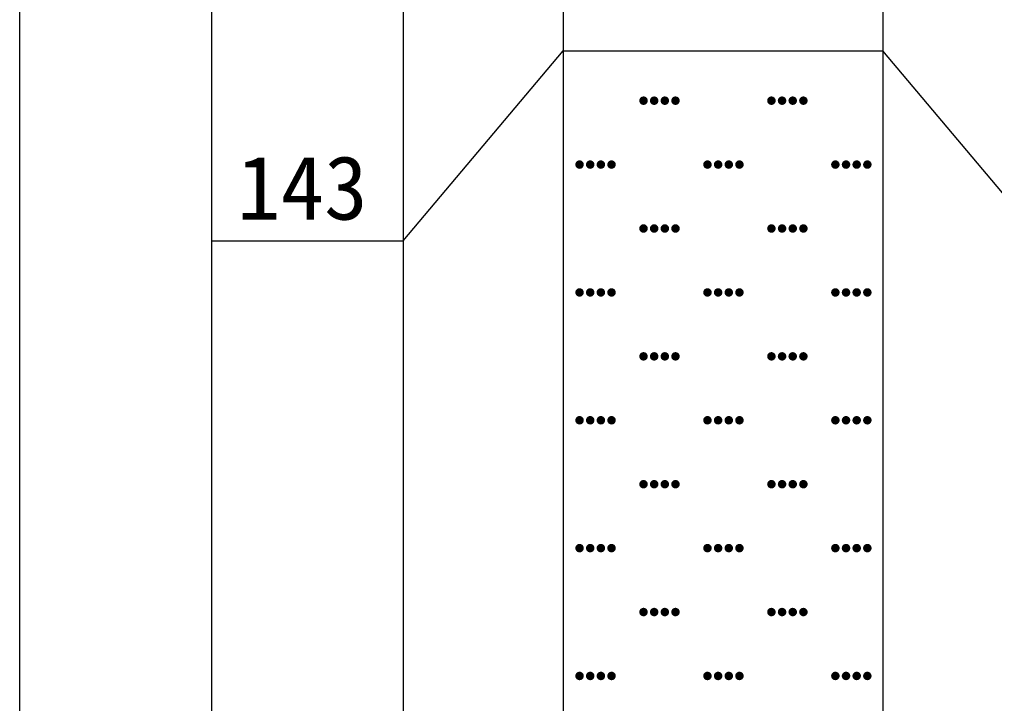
# Model space of a CAD drawing. Header units: inches. Extents: x -27 to 109, y -598 to 26.
# Drawn here: x 14.68 to 20.78, y -505.97 to -501.69 of the extents above; entities that cross this region are included whole.
import ezdxf

# ---------------------------------------------------------------- set-up
doc = ezdxf.new("R2010")
doc.units = ezdxf.units.IN
doc.header["$MEASUREMENT"] = 0
doc.layers.get('0').update_dxf_attribs({"lineweight": 0})
doc.styles.add('宋体', font='')
doc.styles.get('宋体').set_extended_font_data('宋体')

# ---------------------------------------------------------------- blocks, each defined once
blk = doc.blocks.new('lr_block_119')
at = {"true_color": 0x000000}
for points in [[(18.6105, -502.2026), (18.6114, -502.1957), (18.6105, -502.1888), (18.6078, -502.1823), (18.6035, -502.1769), (18.5981, -502.1726), (18.5917, -502.1699), (18.5847, -502.169), (18.5778, -502.1699), (18.5714, -502.1726), (18.5659, -502.1769), (18.5617, -502.1823), (18.559, -502.1888), (18.5581, -502.1957), (18.559, -502.2026), (18.5617, -502.209), (18.5659, -502.2145), (18.5714, -502.2187), (18.5778, -502.2214), (18.5847, -502.2223), (18.5917, -502.2214), (18.5981, -502.2187), (18.6035, -502.2145), (18.6078, -502.209)], [(18.6771, -502.2026), (18.6781, -502.1957), (18.6771, -502.1888), (18.6745, -502.1823), (18.6702, -502.1769), (18.6647, -502.1726), (18.6583, -502.1699), (18.6514, -502.169), (18.6445, -502.1699), (18.6381, -502.1726), (18.6326, -502.1769), (18.6283, -502.1823), (18.6257, -502.1888), (18.6247, -502.1957), (18.6257, -502.2026), (18.6283, -502.209), (18.6326, -502.2145), (18.6381, -502.2187), (18.6445, -502.2214), (18.6514, -502.2223), (18.6583, -502.2214), (18.6647, -502.2187), (18.6702, -502.2145), (18.6745, -502.209)], [(18.7438, -502.2026), (18.7447, -502.1957), (18.7438, -502.1888), (18.7411, -502.1823), (18.7369, -502.1769), (18.7314, -502.1726), (18.725, -502.1699), (18.7181, -502.169), (18.7111, -502.1699), (18.7047, -502.1726), (18.6993, -502.1769), (18.695, -502.1823), (18.6923, -502.1888), (18.6914, -502.1957), (18.6923, -502.2026), (18.695, -502.209), (18.6993, -502.2145), (18.7047, -502.2187), (18.7111, -502.2214), (18.7181, -502.2223), (18.725, -502.2214), (18.7314, -502.2187), (18.7369, -502.2145), (18.7411, -502.209)], [(18.8105, -502.2026), (18.8114, -502.1957), (18.8105, -502.1888), (18.8078, -502.1823), (18.8035, -502.1769), (18.7981, -502.1726), (18.7917, -502.1699), (18.7847, -502.169), (18.7778, -502.1699), (18.7714, -502.1726), (18.7659, -502.1769), (18.7617, -502.1823), (18.759, -502.1888), (18.7581, -502.1957), (18.759, -502.2026), (18.7617, -502.209), (18.7659, -502.2145), (18.7714, -502.2187), (18.7778, -502.2214), (18.7847, -502.2223), (18.7917, -502.2214), (18.7981, -502.2187), (18.8035, -502.2145), (18.8078, -502.209)], [(19.4105, -502.2026), (19.4114, -502.1957), (19.4105, -502.1888), (19.4078, -502.1823), (19.4035, -502.1769), (19.3981, -502.1726), (19.3917, -502.1699), (19.3847, -502.169), (19.3778, -502.1699), (19.3714, -502.1726), (19.3659, -502.1769), (19.3617, -502.1823), (19.359, -502.1888), (19.3581, -502.1957), (19.359, -502.2026), (19.3617, -502.209), (19.3659, -502.2145), (19.3714, -502.2187), (19.3778, -502.2214), (19.3847, -502.2223), (19.3917, -502.2214), (19.3981, -502.2187), (19.4035, -502.2145), (19.4078, -502.209)], [(19.4771, -502.2026), (19.4781, -502.1957), (19.4771, -502.1888), (19.4745, -502.1823), (19.4702, -502.1769), (19.4647, -502.1726), (19.4583, -502.1699), (19.4514, -502.169), (19.4445, -502.1699), (19.4381, -502.1726), (19.4326, -502.1769), (19.4283, -502.1823), (19.4257, -502.1888), (19.4247, -502.1957), (19.4257, -502.2026), (19.4283, -502.209), (19.4326, -502.2145), (19.4381, -502.2187), (19.4445, -502.2214), (19.4514, -502.2223), (19.4583, -502.2214), (19.4647, -502.2187), (19.4702, -502.2145), (19.4745, -502.209)], [(19.5438, -502.2026), (19.5447, -502.1957), (19.5438, -502.1888), (19.5411, -502.1823), (19.5369, -502.1769), (19.5314, -502.1726), (19.525, -502.1699), (19.5181, -502.169), (19.5111, -502.1699), (19.5047, -502.1726), (19.4993, -502.1769), (19.495, -502.1823), (19.4923, -502.1888), (19.4914, -502.1957), (19.4923, -502.2026), (19.495, -502.209), (19.4993, -502.2145), (19.5047, -502.2187), (19.5111, -502.2214), (19.5181, -502.2223), (19.525, -502.2214), (19.5314, -502.2187), (19.5369, -502.2145), (19.5411, -502.209)], [(19.6105, -502.2026), (19.6114, -502.1957), (19.6105, -502.1888), (19.6078, -502.1823), (19.6035, -502.1769), (19.5981, -502.1726), (19.5917, -502.1699), (19.5847, -502.169), (19.5778, -502.1699), (19.5714, -502.1726), (19.5659, -502.1769), (19.5617, -502.1823), (19.559, -502.1888), (19.5581, -502.1957), (19.559, -502.2026), (19.5617, -502.209), (19.5659, -502.2145), (19.5714, -502.2187), (19.5778, -502.2214), (19.5847, -502.2223), (19.5917, -502.2214), (19.5981, -502.2187), (19.6035, -502.2145), (19.6078, -502.209)], [(18.2105, -502.6026), (18.2114, -502.5957), (18.2105, -502.5887), (18.2078, -502.5824), (18.2035, -502.5769), (18.1981, -502.5726), (18.1917, -502.5699), (18.1847, -502.569), (18.1778, -502.5699), (18.1714, -502.5726), (18.1659, -502.5769), (18.1617, -502.5824), (18.159, -502.5887), (18.1581, -502.5957), (18.159, -502.6026), (18.1617, -502.609), (18.1659, -502.6145), (18.1714, -502.6187), (18.1778, -502.6214), (18.1847, -502.6223), (18.1917, -502.6214), (18.1981, -502.6187), (18.2035, -502.6145), (18.2078, -502.609)], [(18.2771, -502.6026), (18.2781, -502.5957), (18.2771, -502.5887), (18.2745, -502.5824), (18.2702, -502.5769), (18.2647, -502.5726), (18.2583, -502.5699), (18.2514, -502.569), (18.2445, -502.5699), (18.2381, -502.5726), (18.2326, -502.5769), (18.2283, -502.5824), (18.2257, -502.5887), (18.2247, -502.5957), (18.2257, -502.6026), (18.2283, -502.609), (18.2326, -502.6145), (18.2381, -502.6187), (18.2445, -502.6214), (18.2514, -502.6223), (18.2583, -502.6214), (18.2647, -502.6187), (18.2702, -502.6145), (18.2745, -502.609)], [(18.3438, -502.6026), (18.3447, -502.5957), (18.3438, -502.5887), (18.3411, -502.5824), (18.3369, -502.5769), (18.3314, -502.5726), (18.325, -502.5699), (18.3181, -502.569), (18.3111, -502.5699), (18.3047, -502.5726), (18.2993, -502.5769), (18.295, -502.5824), (18.2923, -502.5887), (18.2914, -502.5957), (18.2923, -502.6026), (18.295, -502.609), (18.2993, -502.6145), (18.3047, -502.6187), (18.3111, -502.6214), (18.3181, -502.6223), (18.325, -502.6214), (18.3314, -502.6187), (18.3369, -502.6145), (18.3411, -502.609)], [(18.4105, -502.6026), (18.4114, -502.5957), (18.4105, -502.5887), (18.4078, -502.5824), (18.4035, -502.5769), (18.3981, -502.5726), (18.3917, -502.5699), (18.3847, -502.569), (18.3778, -502.5699), (18.3714, -502.5726), (18.3659, -502.5769), (18.3617, -502.5824), (18.359, -502.5887), (18.3581, -502.5957), (18.359, -502.6026), (18.3617, -502.609), (18.3659, -502.6145), (18.3714, -502.6187), (18.3778, -502.6214), (18.3847, -502.6223), (18.3917, -502.6214), (18.3981, -502.6187), (18.4035, -502.6145), (18.4078, -502.609)], [(19.0105, -502.6026), (19.0114, -502.5957), (19.0105, -502.5887), (19.0078, -502.5824), (19.0035, -502.5769), (18.9981, -502.5726), (18.9917, -502.5699), (18.9847, -502.569), (18.9778, -502.5699), (18.9714, -502.5726), (18.9659, -502.5769), (18.9617, -502.5824), (18.959, -502.5887), (18.9581, -502.5957), (18.959, -502.6026), (18.9617, -502.609), (18.9659, -502.6145), (18.9714, -502.6187), (18.9778, -502.6214), (18.9847, -502.6223), (18.9917, -502.6214), (18.9981, -502.6187), (19.0035, -502.6145), (19.0078, -502.609)], [(19.0771, -502.6026), (19.0781, -502.5957), (19.0771, -502.5887), (19.0745, -502.5824), (19.0702, -502.5769), (19.0647, -502.5726), (19.0583, -502.5699), (19.0514, -502.569), (19.0445, -502.5699), (19.0381, -502.5726), (19.0326, -502.5769), (19.0283, -502.5824), (19.0257, -502.5887), (19.0247, -502.5957), (19.0257, -502.6026), (19.0283, -502.609), (19.0326, -502.6145), (19.0381, -502.6187), (19.0445, -502.6214), (19.0514, -502.6223), (19.0583, -502.6214), (19.0647, -502.6187), (19.0702, -502.6145), (19.0745, -502.609)], [(19.1438, -502.6026), (19.1447, -502.5957), (19.1438, -502.5887), (19.1411, -502.5824), (19.1369, -502.5769), (19.1314, -502.5726), (19.125, -502.5699), (19.1181, -502.569), (19.1111, -502.5699), (19.1047, -502.5726), (19.0993, -502.5769), (19.095, -502.5824), (19.0923, -502.5887), (19.0914, -502.5957), (19.0923, -502.6026), (19.095, -502.609), (19.0993, -502.6145), (19.1047, -502.6187), (19.1111, -502.6214), (19.1181, -502.6223), (19.125, -502.6214), (19.1314, -502.6187), (19.1369, -502.6145), (19.1411, -502.609)], [(19.2105, -502.6026), (19.2114, -502.5957), (19.2105, -502.5887), (19.2078, -502.5824), (19.2035, -502.5769), (19.1981, -502.5726), (19.1917, -502.5699), (19.1847, -502.569), (19.1778, -502.5699), (19.1714, -502.5726), (19.1659, -502.5769), (19.1617, -502.5824), (19.159, -502.5887), (19.1581, -502.5957), (19.159, -502.6026), (19.1617, -502.609), (19.1659, -502.6145), (19.1714, -502.6187), (19.1778, -502.6214), (19.1847, -502.6223), (19.1917, -502.6214), (19.1981, -502.6187), (19.2035, -502.6145), (19.2078, -502.609)], [(19.8105, -502.6026), (19.8114, -502.5957), (19.8105, -502.5887), (19.8078, -502.5824), (19.8035, -502.5769), (19.7981, -502.5726), (19.7917, -502.5699), (19.7847, -502.569), (19.7778, -502.5699), (19.7714, -502.5726), (19.7659, -502.5769), (19.7617, -502.5824), (19.759, -502.5887), (19.7581, -502.5957), (19.759, -502.6026), (19.7617, -502.609), (19.7659, -502.6145), (19.7714, -502.6187), (19.7778, -502.6214), (19.7847, -502.6223), (19.7917, -502.6214), (19.7981, -502.6187), (19.8035, -502.6145), (19.8078, -502.609)], [(19.8771, -502.6026), (19.8781, -502.5957), (19.8771, -502.5887), (19.8745, -502.5824), (19.8702, -502.5769), (19.8647, -502.5726), (19.8583, -502.5699), (19.8514, -502.569), (19.8445, -502.5699), (19.8381, -502.5726), (19.8326, -502.5769), (19.8283, -502.5824), (19.8257, -502.5887), (19.8247, -502.5957), (19.8257, -502.6026), (19.8283, -502.609), (19.8326, -502.6145), (19.8381, -502.6187), (19.8445, -502.6214), (19.8514, -502.6223), (19.8583, -502.6214), (19.8647, -502.6187), (19.8702, -502.6145), (19.8745, -502.609)], [(19.9438, -502.6026), (19.9447, -502.5957), (19.9438, -502.5887), (19.9411, -502.5824), (19.9369, -502.5769), (19.9314, -502.5726), (19.925, -502.5699), (19.9181, -502.569), (19.9111, -502.5699), (19.9047, -502.5726), (19.8993, -502.5769), (19.895, -502.5824), (19.8923, -502.5887), (19.8914, -502.5957), (19.8923, -502.6026), (19.895, -502.609), (19.8993, -502.6145), (19.9047, -502.6187), (19.9111, -502.6214), (19.9181, -502.6223), (19.925, -502.6214), (19.9314, -502.6187), (19.9369, -502.6145), (19.9411, -502.609)], [(20.0105, -502.6026), (20.0114, -502.5957), (20.0105, -502.5887), (20.0078, -502.5824), (20.0035, -502.5769), (19.9981, -502.5726), (19.9917, -502.5699), (19.9847, -502.569), (19.9778, -502.5699), (19.9714, -502.5726), (19.9659, -502.5769), (19.9617, -502.5824), (19.959, -502.5887), (19.9581, -502.5957), (19.959, -502.6026), (19.9617, -502.609), (19.9659, -502.6145), (19.9714, -502.6187), (19.9778, -502.6214), (19.9847, -502.6223), (19.9917, -502.6214), (19.9981, -502.6187), (20.0035, -502.6145), (20.0078, -502.609)], [(18.6105, -503.0026), (18.6114, -502.9957), (18.6105, -502.9887), (18.6078, -502.9823), (18.6035, -502.9769), (18.5981, -502.9726), (18.5917, -502.9699), (18.5847, -502.969), (18.5778, -502.9699), (18.5714, -502.9726), (18.5659, -502.9769), (18.5617, -502.9823), (18.559, -502.9887), (18.5581, -502.9957), (18.559, -503.0026), (18.5617, -503.009), (18.5659, -503.0145), (18.5714, -503.0188), (18.5778, -503.0214), (18.5847, -503.0224), (18.5917, -503.0214), (18.5981, -503.0188), (18.6035, -503.0145), (18.6078, -503.009)], [(18.6771, -503.0026), (18.6781, -502.9957), (18.6771, -502.9887), (18.6745, -502.9823), (18.6702, -502.9769), (18.6647, -502.9726), (18.6583, -502.9699), (18.6514, -502.969), (18.6445, -502.9699), (18.6381, -502.9726), (18.6326, -502.9769), (18.6283, -502.9823), (18.6257, -502.9887), (18.6247, -502.9957), (18.6257, -503.0026), (18.6283, -503.009), (18.6326, -503.0145), (18.6381, -503.0188), (18.6445, -503.0214), (18.6514, -503.0224), (18.6583, -503.0214), (18.6647, -503.0188), (18.6702, -503.0145), (18.6745, -503.009)], [(18.7438, -503.0026), (18.7447, -502.9957), (18.7438, -502.9887), (18.7411, -502.9823), (18.7369, -502.9769), (18.7314, -502.9726), (18.725, -502.9699), (18.7181, -502.969), (18.7111, -502.9699), (18.7047, -502.9726), (18.6993, -502.9769), (18.695, -502.9823), (18.6923, -502.9887), (18.6914, -502.9957), (18.6923, -503.0026), (18.695, -503.009), (18.6993, -503.0145), (18.7047, -503.0188), (18.7111, -503.0214), (18.7181, -503.0224), (18.725, -503.0214), (18.7314, -503.0188), (18.7369, -503.0145), (18.7411, -503.009)], [(18.8105, -503.0026), (18.8114, -502.9957), (18.8105, -502.9887), (18.8078, -502.9823), (18.8035, -502.9769), (18.7981, -502.9726), (18.7917, -502.9699), (18.7847, -502.969), (18.7778, -502.9699), (18.7714, -502.9726), (18.7659, -502.9769), (18.7617, -502.9823), (18.759, -502.9887), (18.7581, -502.9957), (18.759, -503.0026), (18.7617, -503.009), (18.7659, -503.0145), (18.7714, -503.0188), (18.7778, -503.0214), (18.7847, -503.0224), (18.7917, -503.0214), (18.7981, -503.0188), (18.8035, -503.0145), (18.8078, -503.009)], [(19.4105, -503.0026), (19.4114, -502.9957), (19.4105, -502.9887), (19.4078, -502.9823), (19.4035, -502.9769), (19.3981, -502.9726), (19.3917, -502.9699), (19.3847, -502.969), (19.3778, -502.9699), (19.3714, -502.9726), (19.3659, -502.9769), (19.3617, -502.9823), (19.359, -502.9887), (19.3581, -502.9957), (19.359, -503.0026), (19.3617, -503.009), (19.3659, -503.0145), (19.3714, -503.0188), (19.3778, -503.0214), (19.3847, -503.0224), (19.3917, -503.0214), (19.3981, -503.0188), (19.4035, -503.0145), (19.4078, -503.009)], [(19.4771, -503.0026), (19.4781, -502.9957), (19.4771, -502.9887), (19.4745, -502.9823), (19.4702, -502.9769), (19.4647, -502.9726), (19.4583, -502.9699), (19.4514, -502.969), (19.4445, -502.9699), (19.4381, -502.9726), (19.4326, -502.9769), (19.4283, -502.9823), (19.4257, -502.9887), (19.4247, -502.9957), (19.4257, -503.0026), (19.4283, -503.009), (19.4326, -503.0145), (19.4381, -503.0188), (19.4445, -503.0214), (19.4514, -503.0224), (19.4583, -503.0214), (19.4647, -503.0188), (19.4702, -503.0145), (19.4745, -503.009)], [(19.5438, -503.0026), (19.5447, -502.9957), (19.5438, -502.9887), (19.5411, -502.9823), (19.5369, -502.9769), (19.5314, -502.9726), (19.525, -502.9699), (19.5181, -502.969), (19.5111, -502.9699), (19.5047, -502.9726), (19.4993, -502.9769), (19.495, -502.9823), (19.4923, -502.9887), (19.4914, -502.9957), (19.4923, -503.0026), (19.495, -503.009), (19.4993, -503.0145), (19.5047, -503.0188), (19.5111, -503.0214), (19.5181, -503.0224), (19.525, -503.0214), (19.5314, -503.0188), (19.5369, -503.0145), (19.5411, -503.009)], [(19.6105, -503.0026), (19.6114, -502.9957), (19.6105, -502.9887), (19.6078, -502.9823), (19.6035, -502.9769), (19.5981, -502.9726), (19.5917, -502.9699), (19.5847, -502.969), (19.5778, -502.9699), (19.5714, -502.9726), (19.5659, -502.9769), (19.5617, -502.9823), (19.559, -502.9887), (19.5581, -502.9957), (19.559, -503.0026), (19.5617, -503.009), (19.5659, -503.0145), (19.5714, -503.0188), (19.5778, -503.0214), (19.5847, -503.0224), (19.5917, -503.0214), (19.5981, -503.0188), (19.6035, -503.0145), (19.6078, -503.009)], [(18.2105, -503.4026), (18.2114, -503.3957), (18.2105, -503.3888), (18.2078, -503.3823), (18.2035, -503.3769), (18.1981, -503.3726), (18.1917, -503.37), (18.1847, -503.369), (18.1778, -503.37), (18.1714, -503.3726), (18.1659, -503.3769), (18.1617, -503.3823), (18.159, -503.3888), (18.1581, -503.3957), (18.159, -503.4026), (18.1617, -503.409), (18.1659, -503.4145), (18.1714, -503.4187), (18.1778, -503.4214), (18.1847, -503.4223), (18.1917, -503.4214), (18.1981, -503.4187), (18.2035, -503.4145), (18.2078, -503.409)], [(18.2771, -503.4026), (18.2781, -503.3957), (18.2771, -503.3888), (18.2745, -503.3823), (18.2702, -503.3769), (18.2647, -503.3726), (18.2583, -503.37), (18.2514, -503.369), (18.2445, -503.37), (18.2381, -503.3726), (18.2326, -503.3769), (18.2283, -503.3823), (18.2257, -503.3888), (18.2247, -503.3957), (18.2257, -503.4026), (18.2283, -503.409), (18.2326, -503.4145), (18.2381, -503.4187), (18.2445, -503.4214), (18.2514, -503.4223), (18.2583, -503.4214), (18.2647, -503.4187), (18.2702, -503.4145), (18.2745, -503.409)], [(18.3438, -503.4026), (18.3447, -503.3957), (18.3438, -503.3888), (18.3411, -503.3823), (18.3369, -503.3769), (18.3314, -503.3726), (18.325, -503.37), (18.3181, -503.369), (18.3111, -503.37), (18.3047, -503.3726), (18.2993, -503.3769), (18.295, -503.3823), (18.2923, -503.3888), (18.2914, -503.3957), (18.2923, -503.4026), (18.295, -503.409), (18.2993, -503.4145), (18.3047, -503.4187), (18.3111, -503.4214), (18.3181, -503.4223), (18.325, -503.4214), (18.3314, -503.4187), (18.3369, -503.4145), (18.3411, -503.409)], [(18.4105, -503.4026), (18.4114, -503.3957), (18.4105, -503.3888), (18.4078, -503.3823), (18.4035, -503.3769), (18.3981, -503.3726), (18.3917, -503.37), (18.3847, -503.369), (18.3778, -503.37), (18.3714, -503.3726), (18.3659, -503.3769), (18.3617, -503.3823), (18.359, -503.3888), (18.3581, -503.3957), (18.359, -503.4026), (18.3617, -503.409), (18.3659, -503.4145), (18.3714, -503.4187), (18.3778, -503.4214), (18.3847, -503.4223), (18.3917, -503.4214), (18.3981, -503.4187), (18.4035, -503.4145), (18.4078, -503.409)], [(19.0105, -503.4026), (19.0114, -503.3957), (19.0105, -503.3888), (19.0078, -503.3823), (19.0035, -503.3769), (18.9981, -503.3726), (18.9917, -503.37), (18.9847, -503.369), (18.9778, -503.37), (18.9714, -503.3726), (18.9659, -503.3769), (18.9617, -503.3823), (18.959, -503.3888), (18.9581, -503.3957), (18.959, -503.4026), (18.9617, -503.409), (18.9659, -503.4145), (18.9714, -503.4187), (18.9778, -503.4214), (18.9847, -503.4223), (18.9917, -503.4214), (18.9981, -503.4187), (19.0035, -503.4145), (19.0078, -503.409)], [(19.0771, -503.4026), (19.0781, -503.3957), (19.0771, -503.3888), (19.0745, -503.3823), (19.0702, -503.3769), (19.0647, -503.3726), (19.0583, -503.37), (19.0514, -503.369), (19.0445, -503.37), (19.0381, -503.3726), (19.0326, -503.3769), (19.0283, -503.3823), (19.0257, -503.3888), (19.0247, -503.3957), (19.0257, -503.4026), (19.0283, -503.409), (19.0326, -503.4145), (19.0381, -503.4187), (19.0445, -503.4214), (19.0514, -503.4223), (19.0583, -503.4214), (19.0647, -503.4187), (19.0702, -503.4145), (19.0745, -503.409)], [(19.1438, -503.4026), (19.1447, -503.3957), (19.1438, -503.3888), (19.1411, -503.3823), (19.1369, -503.3769), (19.1314, -503.3726), (19.125, -503.37), (19.1181, -503.369), (19.1111, -503.37), (19.1047, -503.3726), (19.0993, -503.3769), (19.095, -503.3823), (19.0923, -503.3888), (19.0914, -503.3957), (19.0923, -503.4026), (19.095, -503.409), (19.0993, -503.4145), (19.1047, -503.4187), (19.1111, -503.4214), (19.1181, -503.4223), (19.125, -503.4214), (19.1314, -503.4187), (19.1369, -503.4145), (19.1411, -503.409)], [(19.2105, -503.4026), (19.2114, -503.3957), (19.2105, -503.3888), (19.2078, -503.3823), (19.2035, -503.3769), (19.1981, -503.3726), (19.1917, -503.37), (19.1847, -503.369), (19.1778, -503.37), (19.1714, -503.3726), (19.1659, -503.3769), (19.1617, -503.3823), (19.159, -503.3888), (19.1581, -503.3957), (19.159, -503.4026), (19.1617, -503.409), (19.1659, -503.4145), (19.1714, -503.4187), (19.1778, -503.4214), (19.1847, -503.4223), (19.1917, -503.4214), (19.1981, -503.4187), (19.2035, -503.4145), (19.2078, -503.409)], [(19.8105, -503.4026), (19.8114, -503.3957), (19.8105, -503.3888), (19.8078, -503.3823), (19.8035, -503.3769), (19.7981, -503.3726), (19.7917, -503.37), (19.7847, -503.369), (19.7778, -503.37), (19.7714, -503.3726), (19.7659, -503.3769), (19.7617, -503.3823), (19.759, -503.3888), (19.7581, -503.3957), (19.759, -503.4026), (19.7617, -503.409), (19.7659, -503.4145), (19.7714, -503.4187), (19.7778, -503.4214), (19.7847, -503.4223), (19.7917, -503.4214), (19.7981, -503.4187), (19.8035, -503.4145), (19.8078, -503.409)], [(19.8771, -503.4026), (19.8781, -503.3957), (19.8771, -503.3888), (19.8745, -503.3823), (19.8702, -503.3769), (19.8647, -503.3726), (19.8583, -503.37), (19.8514, -503.369), (19.8445, -503.37), (19.8381, -503.3726), (19.8326, -503.3769), (19.8283, -503.3823), (19.8257, -503.3888), (19.8247, -503.3957), (19.8257, -503.4026), (19.8283, -503.409), (19.8326, -503.4145), (19.8381, -503.4187), (19.8445, -503.4214), (19.8514, -503.4223), (19.8583, -503.4214), (19.8647, -503.4187), (19.8702, -503.4145), (19.8745, -503.409)], [(19.9438, -503.4026), (19.9447, -503.3957), (19.9438, -503.3888), (19.9411, -503.3823), (19.9369, -503.3769), (19.9314, -503.3726), (19.925, -503.37), (19.9181, -503.369), (19.9111, -503.37), (19.9047, -503.3726), (19.8993, -503.3769), (19.895, -503.3823), (19.8923, -503.3888), (19.8914, -503.3957), (19.8923, -503.4026), (19.895, -503.409), (19.8993, -503.4145), (19.9047, -503.4187), (19.9111, -503.4214), (19.9181, -503.4223), (19.925, -503.4214), (19.9314, -503.4187), (19.9369, -503.4145), (19.9411, -503.409)], [(20.0105, -503.4026), (20.0114, -503.3957), (20.0105, -503.3888), (20.0078, -503.3823), (20.0035, -503.3769), (19.9981, -503.3726), (19.9917, -503.37), (19.9847, -503.369), (19.9778, -503.37), (19.9714, -503.3726), (19.9659, -503.3769), (19.9617, -503.3823), (19.959, -503.3888), (19.9581, -503.3957), (19.959, -503.4026), (19.9617, -503.409), (19.9659, -503.4145), (19.9714, -503.4187), (19.9778, -503.4214), (19.9847, -503.4223), (19.9917, -503.4214), (19.9981, -503.4187), (20.0035, -503.4145), (20.0078, -503.409)], [(18.6105, -503.8026), (18.6114, -503.7957), (18.6105, -503.7887), (18.6078, -503.7824), (18.6035, -503.7769), (18.5981, -503.7726), (18.5917, -503.7699), (18.5847, -503.769), (18.5778, -503.7699), (18.5714, -503.7726), (18.5659, -503.7769), (18.5617, -503.7824), (18.559, -503.7887), (18.5581, -503.7957), (18.559, -503.8026), (18.5617, -503.809), (18.5659, -503.8145), (18.5714, -503.8188), (18.5778, -503.8214), (18.5847, -503.8223), (18.5917, -503.8214), (18.5981, -503.8188), (18.6035, -503.8145), (18.6078, -503.809)], [(18.6771, -503.8026), (18.6781, -503.7957), (18.6771, -503.7887), (18.6745, -503.7824), (18.6702, -503.7769), (18.6647, -503.7726), (18.6583, -503.7699), (18.6514, -503.769), (18.6445, -503.7699), (18.6381, -503.7726), (18.6326, -503.7769), (18.6283, -503.7824), (18.6257, -503.7887), (18.6247, -503.7957), (18.6257, -503.8026), (18.6283, -503.809), (18.6326, -503.8145), (18.6381, -503.8188), (18.6445, -503.8214), (18.6514, -503.8223), (18.6583, -503.8214), (18.6647, -503.8188), (18.6702, -503.8145), (18.6745, -503.809)], [(18.7438, -503.8026), (18.7447, -503.7957), (18.7438, -503.7887), (18.7411, -503.7824), (18.7369, -503.7769), (18.7314, -503.7726), (18.725, -503.7699), (18.7181, -503.769), (18.7111, -503.7699), (18.7047, -503.7726), (18.6993, -503.7769), (18.695, -503.7824), (18.6923, -503.7887), (18.6914, -503.7957), (18.6923, -503.8026), (18.695, -503.809), (18.6993, -503.8145), (18.7047, -503.8188), (18.7111, -503.8214), (18.7181, -503.8223), (18.725, -503.8214), (18.7314, -503.8188), (18.7369, -503.8145), (18.7411, -503.809)], [(18.8105, -503.8026), (18.8114, -503.7957), (18.8105, -503.7887), (18.8078, -503.7824), (18.8035, -503.7769), (18.7981, -503.7726), (18.7917, -503.7699), (18.7847, -503.769), (18.7778, -503.7699), (18.7714, -503.7726), (18.7659, -503.7769), (18.7617, -503.7824), (18.759, -503.7887), (18.7581, -503.7957), (18.759, -503.8026), (18.7617, -503.809), (18.7659, -503.8145), (18.7714, -503.8188), (18.7778, -503.8214), (18.7847, -503.8223), (18.7917, -503.8214), (18.7981, -503.8188), (18.8035, -503.8145), (18.8078, -503.809)], [(19.4105, -503.8026), (19.4114, -503.7957), (19.4105, -503.7887), (19.4078, -503.7824), (19.4035, -503.7769), (19.3981, -503.7726), (19.3917, -503.7699), (19.3847, -503.769), (19.3778, -503.7699), (19.3714, -503.7726), (19.3659, -503.7769), (19.3617, -503.7824), (19.359, -503.7887), (19.3581, -503.7957), (19.359, -503.8026), (19.3617, -503.809), (19.3659, -503.8145), (19.3714, -503.8188), (19.3778, -503.8214), (19.3847, -503.8223), (19.3917, -503.8214), (19.3981, -503.8188), (19.4035, -503.8145), (19.4078, -503.809)], [(19.4771, -503.8026), (19.4781, -503.7957), (19.4771, -503.7887), (19.4745, -503.7824), (19.4702, -503.7769), (19.4647, -503.7726), (19.4583, -503.7699), (19.4514, -503.769), (19.4445, -503.7699), (19.4381, -503.7726), (19.4326, -503.7769), (19.4283, -503.7824), (19.4257, -503.7887), (19.4247, -503.7957), (19.4257, -503.8026), (19.4283, -503.809), (19.4326, -503.8145), (19.4381, -503.8188), (19.4445, -503.8214), (19.4514, -503.8223), (19.4583, -503.8214), (19.4647, -503.8188), (19.4702, -503.8145), (19.4745, -503.809)], [(19.5438, -503.8026), (19.5447, -503.7957), (19.5438, -503.7887), (19.5411, -503.7824), (19.5369, -503.7769), (19.5314, -503.7726), (19.525, -503.7699), (19.5181, -503.769), (19.5111, -503.7699), (19.5047, -503.7726), (19.4993, -503.7769), (19.495, -503.7824), (19.4923, -503.7887), (19.4914, -503.7957), (19.4923, -503.8026), (19.495, -503.809), (19.4993, -503.8145), (19.5047, -503.8188), (19.5111, -503.8214), (19.5181, -503.8223), (19.525, -503.8214), (19.5314, -503.8188), (19.5369, -503.8145), (19.5411, -503.809)], [(19.6105, -503.8026), (19.6114, -503.7957), (19.6105, -503.7887), (19.6078, -503.7824), (19.6035, -503.7769), (19.5981, -503.7726), (19.5917, -503.7699), (19.5847, -503.769), (19.5778, -503.7699), (19.5714, -503.7726), (19.5659, -503.7769), (19.5617, -503.7824), (19.559, -503.7887), (19.5581, -503.7957), (19.559, -503.8026), (19.5617, -503.809), (19.5659, -503.8145), (19.5714, -503.8188), (19.5778, -503.8214), (19.5847, -503.8223), (19.5917, -503.8214), (19.5981, -503.8188), (19.6035, -503.8145), (19.6078, -503.809)], [(18.2105, -504.2026), (18.2114, -504.1957), (18.2105, -504.1888), (18.2078, -504.1823), (18.2035, -504.1769), (18.1981, -504.1726), (18.1917, -504.1699), (18.1847, -504.169), (18.1778, -504.1699), (18.1714, -504.1726), (18.1659, -504.1769), (18.1617, -504.1823), (18.159, -504.1888), (18.1581, -504.1957), (18.159, -504.2026), (18.1617, -504.209), (18.1659, -504.2145), (18.1714, -504.2188), (18.1778, -504.2214), (18.1847, -504.2223), (18.1917, -504.2214), (18.1981, -504.2188), (18.2035, -504.2145), (18.2078, -504.209)], [(18.2771, -504.2026), (18.2781, -504.1957), (18.2771, -504.1888), (18.2745, -504.1823), (18.2702, -504.1769), (18.2647, -504.1726), (18.2583, -504.1699), (18.2514, -504.169), (18.2445, -504.1699), (18.2381, -504.1726), (18.2326, -504.1769), (18.2283, -504.1823), (18.2257, -504.1888), (18.2247, -504.1957), (18.2257, -504.2026), (18.2283, -504.209), (18.2326, -504.2145), (18.2381, -504.2188), (18.2445, -504.2214), (18.2514, -504.2223), (18.2583, -504.2214), (18.2647, -504.2188), (18.2702, -504.2145), (18.2745, -504.209)], [(18.3438, -504.2026), (18.3447, -504.1957), (18.3438, -504.1888), (18.3411, -504.1823), (18.3369, -504.1769), (18.3314, -504.1726), (18.325, -504.1699), (18.3181, -504.169), (18.3111, -504.1699), (18.3047, -504.1726), (18.2993, -504.1769), (18.295, -504.1823), (18.2923, -504.1888), (18.2914, -504.1957), (18.2923, -504.2026), (18.295, -504.209), (18.2993, -504.2145), (18.3047, -504.2188), (18.3111, -504.2214), (18.3181, -504.2223), (18.325, -504.2214), (18.3314, -504.2188), (18.3369, -504.2145), (18.3411, -504.209)], [(18.4105, -504.2026), (18.4114, -504.1957), (18.4105, -504.1888), (18.4078, -504.1823), (18.4035, -504.1769), (18.3981, -504.1726), (18.3917, -504.1699), (18.3847, -504.169), (18.3778, -504.1699), (18.3714, -504.1726), (18.3659, -504.1769), (18.3617, -504.1823), (18.359, -504.1888), (18.3581, -504.1957), (18.359, -504.2026), (18.3617, -504.209), (18.3659, -504.2145), (18.3714, -504.2188), (18.3778, -504.2214), (18.3847, -504.2223), (18.3917, -504.2214), (18.3981, -504.2188), (18.4035, -504.2145), (18.4078, -504.209)], [(19.0105, -504.2026), (19.0114, -504.1957), (19.0105, -504.1888), (19.0078, -504.1823), (19.0035, -504.1769), (18.9981, -504.1726), (18.9917, -504.1699), (18.9847, -504.169), (18.9778, -504.1699), (18.9714, -504.1726), (18.9659, -504.1769), (18.9617, -504.1823), (18.959, -504.1888), (18.9581, -504.1957), (18.959, -504.2026), (18.9617, -504.209), (18.9659, -504.2145), (18.9714, -504.2188), (18.9778, -504.2214), (18.9847, -504.2223), (18.9917, -504.2214), (18.9981, -504.2188), (19.0035, -504.2145), (19.0078, -504.209)], [(19.0771, -504.2026), (19.0781, -504.1957), (19.0771, -504.1888), (19.0745, -504.1823), (19.0702, -504.1769), (19.0647, -504.1726), (19.0583, -504.1699), (19.0514, -504.169), (19.0445, -504.1699), (19.0381, -504.1726), (19.0326, -504.1769), (19.0283, -504.1823), (19.0257, -504.1888), (19.0247, -504.1957), (19.0257, -504.2026), (19.0283, -504.209), (19.0326, -504.2145), (19.0381, -504.2188), (19.0445, -504.2214), (19.0514, -504.2223), (19.0583, -504.2214), (19.0647, -504.2188), (19.0702, -504.2145), (19.0745, -504.209)], [(19.1438, -504.2026), (19.1447, -504.1957), (19.1438, -504.1888), (19.1411, -504.1823), (19.1369, -504.1769), (19.1314, -504.1726), (19.125, -504.1699), (19.1181, -504.169), (19.1111, -504.1699), (19.1047, -504.1726), (19.0993, -504.1769), (19.095, -504.1823), (19.0923, -504.1888), (19.0914, -504.1957), (19.0923, -504.2026), (19.095, -504.209), (19.0993, -504.2145), (19.1047, -504.2188), (19.1111, -504.2214), (19.1181, -504.2223), (19.125, -504.2214), (19.1314, -504.2188), (19.1369, -504.2145), (19.1411, -504.209)], [(19.2105, -504.2026), (19.2114, -504.1957), (19.2105, -504.1888), (19.2078, -504.1823), (19.2035, -504.1769), (19.1981, -504.1726), (19.1917, -504.1699), (19.1847, -504.169), (19.1778, -504.1699), (19.1714, -504.1726), (19.1659, -504.1769), (19.1617, -504.1823), (19.159, -504.1888), (19.1581, -504.1957), (19.159, -504.2026), (19.1617, -504.209), (19.1659, -504.2145), (19.1714, -504.2188), (19.1778, -504.2214), (19.1847, -504.2223), (19.1917, -504.2214), (19.1981, -504.2188), (19.2035, -504.2145), (19.2078, -504.209)], [(19.8105, -504.2026), (19.8114, -504.1957), (19.8105, -504.1888), (19.8078, -504.1823), (19.8035, -504.1769), (19.7981, -504.1726), (19.7917, -504.1699), (19.7847, -504.169), (19.7778, -504.1699), (19.7714, -504.1726), (19.7659, -504.1769), (19.7617, -504.1823), (19.759, -504.1888), (19.7581, -504.1957), (19.759, -504.2026), (19.7617, -504.209), (19.7659, -504.2145), (19.7714, -504.2188), (19.7778, -504.2214), (19.7847, -504.2223), (19.7917, -504.2214), (19.7981, -504.2188), (19.8035, -504.2145), (19.8078, -504.209)], [(19.8771, -504.2026), (19.8781, -504.1957), (19.8771, -504.1888), (19.8745, -504.1823), (19.8702, -504.1769), (19.8647, -504.1726), (19.8583, -504.1699), (19.8514, -504.169), (19.8445, -504.1699), (19.8381, -504.1726), (19.8326, -504.1769), (19.8283, -504.1823), (19.8257, -504.1888), (19.8247, -504.1957), (19.8257, -504.2026), (19.8283, -504.209), (19.8326, -504.2145), (19.8381, -504.2188), (19.8445, -504.2214), (19.8514, -504.2223), (19.8583, -504.2214), (19.8647, -504.2188), (19.8702, -504.2145), (19.8745, -504.209)], [(19.9438, -504.2026), (19.9447, -504.1957), (19.9438, -504.1888), (19.9411, -504.1823), (19.9369, -504.1769), (19.9314, -504.1726), (19.925, -504.1699), (19.9181, -504.169), (19.9111, -504.1699), (19.9047, -504.1726), (19.8993, -504.1769), (19.895, -504.1823), (19.8923, -504.1888), (19.8914, -504.1957), (19.8923, -504.2026), (19.895, -504.209), (19.8993, -504.2145), (19.9047, -504.2188), (19.9111, -504.2214), (19.9181, -504.2223), (19.925, -504.2214), (19.9314, -504.2188), (19.9369, -504.2145), (19.9411, -504.209)], [(20.0105, -504.2026), (20.0114, -504.1957), (20.0105, -504.1888), (20.0078, -504.1823), (20.0035, -504.1769), (19.9981, -504.1726), (19.9917, -504.1699), (19.9847, -504.169), (19.9778, -504.1699), (19.9714, -504.1726), (19.9659, -504.1769), (19.9617, -504.1823), (19.959, -504.1888), (19.9581, -504.1957), (19.959, -504.2026), (19.9617, -504.209), (19.9659, -504.2145), (19.9714, -504.2188), (19.9778, -504.2214), (19.9847, -504.2223), (19.9917, -504.2214), (19.9981, -504.2188), (20.0035, -504.2145), (20.0078, -504.209)], [(18.6105, -504.6026), (18.6114, -504.5957), (18.6105, -504.5888), (18.6078, -504.5824), (18.6035, -504.5769), (18.5981, -504.5726), (18.5917, -504.57), (18.5847, -504.569), (18.5778, -504.57), (18.5714, -504.5726), (18.5659, -504.5769), (18.5617, -504.5824), (18.559, -504.5888), (18.5581, -504.5957), (18.559, -504.6026), (18.5617, -504.609), (18.5659, -504.6145), (18.5714, -504.6187), (18.5778, -504.6214), (18.5847, -504.6223), (18.5917, -504.6214), (18.5981, -504.6187), (18.6035, -504.6145), (18.6078, -504.609)], [(18.6771, -504.6026), (18.6781, -504.5957), (18.6771, -504.5888), (18.6745, -504.5824), (18.6702, -504.5769), (18.6647, -504.5726), (18.6583, -504.57), (18.6514, -504.569), (18.6445, -504.57), (18.6381, -504.5726), (18.6326, -504.5769), (18.6283, -504.5824), (18.6257, -504.5888), (18.6247, -504.5957), (18.6257, -504.6026), (18.6283, -504.609), (18.6326, -504.6145), (18.6381, -504.6187), (18.6445, -504.6214), (18.6514, -504.6223), (18.6583, -504.6214), (18.6647, -504.6187), (18.6702, -504.6145), (18.6745, -504.609)], [(18.7438, -504.6026), (18.7447, -504.5957), (18.7438, -504.5888), (18.7411, -504.5824), (18.7369, -504.5769), (18.7314, -504.5726), (18.725, -504.57), (18.7181, -504.569), (18.7111, -504.57), (18.7047, -504.5726), (18.6993, -504.5769), (18.695, -504.5824), (18.6923, -504.5888), (18.6914, -504.5957), (18.6923, -504.6026), (18.695, -504.609), (18.6993, -504.6145), (18.7047, -504.6187), (18.7111, -504.6214), (18.7181, -504.6223), (18.725, -504.6214), (18.7314, -504.6187), (18.7369, -504.6145), (18.7411, -504.609)], [(18.8105, -504.6026), (18.8114, -504.5957), (18.8105, -504.5888), (18.8078, -504.5824), (18.8035, -504.5769), (18.7981, -504.5726), (18.7917, -504.57), (18.7847, -504.569), (18.7778, -504.57), (18.7714, -504.5726), (18.7659, -504.5769), (18.7617, -504.5824), (18.759, -504.5888), (18.7581, -504.5957), (18.759, -504.6026), (18.7617, -504.609), (18.7659, -504.6145), (18.7714, -504.6187), (18.7778, -504.6214), (18.7847, -504.6223), (18.7917, -504.6214), (18.7981, -504.6187), (18.8035, -504.6145), (18.8078, -504.609)], [(19.4105, -504.6026), (19.4114, -504.5957), (19.4105, -504.5888), (19.4078, -504.5824), (19.4035, -504.5769), (19.3981, -504.5726), (19.3917, -504.57), (19.3847, -504.569), (19.3778, -504.57), (19.3714, -504.5726), (19.3659, -504.5769), (19.3617, -504.5824), (19.359, -504.5888), (19.3581, -504.5957), (19.359, -504.6026), (19.3617, -504.609), (19.3659, -504.6145), (19.3714, -504.6187), (19.3778, -504.6214), (19.3847, -504.6223), (19.3917, -504.6214), (19.3981, -504.6187), (19.4035, -504.6145), (19.4078, -504.609)], [(19.4771, -504.6026), (19.4781, -504.5957), (19.4771, -504.5888), (19.4745, -504.5824), (19.4702, -504.5769), (19.4647, -504.5726), (19.4583, -504.57), (19.4514, -504.569), (19.4445, -504.57), (19.4381, -504.5726), (19.4326, -504.5769), (19.4283, -504.5824), (19.4257, -504.5888), (19.4247, -504.5957), (19.4257, -504.6026), (19.4283, -504.609), (19.4326, -504.6145), (19.4381, -504.6187), (19.4445, -504.6214), (19.4514, -504.6223), (19.4583, -504.6214), (19.4647, -504.6187), (19.4702, -504.6145), (19.4745, -504.609)], [(19.5438, -504.6026), (19.5447, -504.5957), (19.5438, -504.5888), (19.5411, -504.5824), (19.5369, -504.5769), (19.5314, -504.5726), (19.525, -504.57), (19.5181, -504.569), (19.5111, -504.57), (19.5047, -504.5726), (19.4993, -504.5769), (19.495, -504.5824), (19.4923, -504.5888), (19.4914, -504.5957), (19.4923, -504.6026), (19.495, -504.609), (19.4993, -504.6145), (19.5047, -504.6187), (19.5111, -504.6214), (19.5181, -504.6223), (19.525, -504.6214), (19.5314, -504.6187), (19.5369, -504.6145), (19.5411, -504.609)], [(19.6105, -504.6026), (19.6114, -504.5957), (19.6105, -504.5888), (19.6078, -504.5824), (19.6035, -504.5769), (19.5981, -504.5726), (19.5917, -504.57), (19.5847, -504.569), (19.5778, -504.57), (19.5714, -504.5726), (19.5659, -504.5769), (19.5617, -504.5824), (19.559, -504.5888), (19.5581, -504.5957), (19.559, -504.6026), (19.5617, -504.609), (19.5659, -504.6145), (19.5714, -504.6187), (19.5778, -504.6214), (19.5847, -504.6223), (19.5917, -504.6214), (19.5981, -504.6187), (19.6035, -504.6145), (19.6078, -504.609)], [(18.2105, -505.0026), (18.2114, -504.9957), (18.2105, -504.9887), (18.2078, -504.9823), (18.2035, -504.9769), (18.1981, -504.9726), (18.1917, -504.9699), (18.1847, -504.969), (18.1778, -504.9699), (18.1714, -504.9726), (18.1659, -504.9769), (18.1617, -504.9823), (18.159, -504.9887), (18.1581, -504.9957), (18.159, -505.0026), (18.1617, -505.009), (18.1659, -505.0145), (18.1714, -505.0188), (18.1778, -505.0214), (18.1847, -505.0224), (18.1917, -505.0214), (18.1981, -505.0188), (18.2035, -505.0145), (18.2078, -505.009)], [(18.2771, -505.0026), (18.2781, -504.9957), (18.2771, -504.9887), (18.2745, -504.9823), (18.2702, -504.9769), (18.2647, -504.9726), (18.2583, -504.9699), (18.2514, -504.969), (18.2445, -504.9699), (18.2381, -504.9726), (18.2326, -504.9769), (18.2283, -504.9823), (18.2257, -504.9887), (18.2247, -504.9957), (18.2257, -505.0026), (18.2283, -505.009), (18.2326, -505.0145), (18.2381, -505.0188), (18.2445, -505.0214), (18.2514, -505.0224), (18.2583, -505.0214), (18.2647, -505.0188), (18.2702, -505.0145), (18.2745, -505.009)], [(18.3438, -505.0026), (18.3447, -504.9957), (18.3438, -504.9887), (18.3411, -504.9823), (18.3369, -504.9769), (18.3314, -504.9726), (18.325, -504.9699), (18.3181, -504.969), (18.3111, -504.9699), (18.3047, -504.9726), (18.2993, -504.9769), (18.295, -504.9823), (18.2923, -504.9887), (18.2914, -504.9957), (18.2923, -505.0026), (18.295, -505.009), (18.2993, -505.0145), (18.3047, -505.0188), (18.3111, -505.0214), (18.3181, -505.0224), (18.325, -505.0214), (18.3314, -505.0188), (18.3369, -505.0145), (18.3411, -505.009)], [(18.4105, -505.0026), (18.4114, -504.9957), (18.4105, -504.9887), (18.4078, -504.9823), (18.4035, -504.9769), (18.3981, -504.9726), (18.3917, -504.9699), (18.3847, -504.969), (18.3778, -504.9699), (18.3714, -504.9726), (18.3659, -504.9769), (18.3617, -504.9823), (18.359, -504.9887), (18.3581, -504.9957), (18.359, -505.0026), (18.3617, -505.009), (18.3659, -505.0145), (18.3714, -505.0188), (18.3778, -505.0214), (18.3847, -505.0224), (18.3917, -505.0214), (18.3981, -505.0188), (18.4035, -505.0145), (18.4078, -505.009)], [(19.0105, -505.0026), (19.0114, -504.9957), (19.0105, -504.9887), (19.0078, -504.9823), (19.0035, -504.9769), (18.9981, -504.9726), (18.9917, -504.9699), (18.9847, -504.969), (18.9778, -504.9699), (18.9714, -504.9726), (18.9659, -504.9769), (18.9617, -504.9823), (18.959, -504.9887), (18.9581, -504.9957), (18.959, -505.0026), (18.9617, -505.009), (18.9659, -505.0145), (18.9714, -505.0188), (18.9778, -505.0214), (18.9847, -505.0224), (18.9917, -505.0214), (18.9981, -505.0188), (19.0035, -505.0145), (19.0078, -505.009)], [(19.0771, -505.0026), (19.0781, -504.9957), (19.0771, -504.9887), (19.0745, -504.9823), (19.0702, -504.9769), (19.0647, -504.9726), (19.0583, -504.9699), (19.0514, -504.969), (19.0445, -504.9699), (19.0381, -504.9726), (19.0326, -504.9769), (19.0283, -504.9823), (19.0257, -504.9887), (19.0247, -504.9957), (19.0257, -505.0026), (19.0283, -505.009), (19.0326, -505.0145), (19.0381, -505.0188), (19.0445, -505.0214), (19.0514, -505.0224), (19.0583, -505.0214), (19.0647, -505.0188), (19.0702, -505.0145), (19.0745, -505.009)], [(19.1438, -505.0026), (19.1447, -504.9957), (19.1438, -504.9887), (19.1411, -504.9823), (19.1369, -504.9769), (19.1314, -504.9726), (19.125, -504.9699), (19.1181, -504.969), (19.1111, -504.9699), (19.1047, -504.9726), (19.0993, -504.9769), (19.095, -504.9823), (19.0923, -504.9887), (19.0914, -504.9957), (19.0923, -505.0026), (19.095, -505.009), (19.0993, -505.0145), (19.1047, -505.0188), (19.1111, -505.0214), (19.1181, -505.0224), (19.125, -505.0214), (19.1314, -505.0188), (19.1369, -505.0145), (19.1411, -505.009)], [(19.2105, -505.0026), (19.2114, -504.9957), (19.2105, -504.9887), (19.2078, -504.9823), (19.2035, -504.9769), (19.1981, -504.9726), (19.1917, -504.9699), (19.1847, -504.969), (19.1778, -504.9699), (19.1714, -504.9726), (19.1659, -504.9769), (19.1617, -504.9823), (19.159, -504.9887), (19.1581, -504.9957), (19.159, -505.0026), (19.1617, -505.009), (19.1659, -505.0145), (19.1714, -505.0188), (19.1778, -505.0214), (19.1847, -505.0224), (19.1917, -505.0214), (19.1981, -505.0188), (19.2035, -505.0145), (19.2078, -505.009)], [(19.8105, -505.0026), (19.8114, -504.9957), (19.8105, -504.9887), (19.8078, -504.9823), (19.8035, -504.9769), (19.7981, -504.9726), (19.7917, -504.9699), (19.7847, -504.969), (19.7778, -504.9699), (19.7714, -504.9726), (19.7659, -504.9769), (19.7617, -504.9823), (19.759, -504.9887), (19.7581, -504.9957), (19.759, -505.0026), (19.7617, -505.009), (19.7659, -505.0145), (19.7714, -505.0188), (19.7778, -505.0214), (19.7847, -505.0224), (19.7917, -505.0214), (19.7981, -505.0188), (19.8035, -505.0145), (19.8078, -505.009)], [(19.8771, -505.0026), (19.8781, -504.9957), (19.8771, -504.9887), (19.8745, -504.9823), (19.8702, -504.9769), (19.8647, -504.9726), (19.8583, -504.9699), (19.8514, -504.969), (19.8445, -504.9699), (19.8381, -504.9726), (19.8326, -504.9769), (19.8283, -504.9823), (19.8257, -504.9887), (19.8247, -504.9957), (19.8257, -505.0026), (19.8283, -505.009), (19.8326, -505.0145), (19.8381, -505.0188), (19.8445, -505.0214), (19.8514, -505.0224), (19.8583, -505.0214), (19.8647, -505.0188), (19.8702, -505.0145), (19.8745, -505.009)], [(19.9438, -505.0026), (19.9447, -504.9957), (19.9438, -504.9887), (19.9411, -504.9823), (19.9369, -504.9769), (19.9314, -504.9726), (19.925, -504.9699), (19.9181, -504.969), (19.9111, -504.9699), (19.9047, -504.9726), (19.8993, -504.9769), (19.895, -504.9823), (19.8923, -504.9887), (19.8914, -504.9957), (19.8923, -505.0026), (19.895, -505.009), (19.8993, -505.0145), (19.9047, -505.0188), (19.9111, -505.0214), (19.9181, -505.0224), (19.925, -505.0214), (19.9314, -505.0188), (19.9369, -505.0145), (19.9411, -505.009)], [(20.0105, -505.0026), (20.0114, -504.9957), (20.0105, -504.9887), (20.0078, -504.9823), (20.0035, -504.9769), (19.9981, -504.9726), (19.9917, -504.9699), (19.9847, -504.969), (19.9778, -504.9699), (19.9714, -504.9726), (19.9659, -504.9769), (19.9617, -504.9823), (19.959, -504.9887), (19.9581, -504.9957), (19.959, -505.0026), (19.9617, -505.009), (19.9659, -505.0145), (19.9714, -505.0188), (19.9778, -505.0214), (19.9847, -505.0224), (19.9917, -505.0214), (19.9981, -505.0188), (20.0035, -505.0145), (20.0078, -505.009)], [(18.6105, -505.4026), (18.6114, -505.3957), (18.6105, -505.3888), (18.6078, -505.3823), (18.6035, -505.3769), (18.5981, -505.3726), (18.5917, -505.37), (18.5847, -505.369), (18.5778, -505.37), (18.5714, -505.3726), (18.5659, -505.3769), (18.5617, -505.3823), (18.559, -505.3888), (18.5581, -505.3957), (18.559, -505.4026), (18.5617, -505.409), (18.5659, -505.4145), (18.5714, -505.4187), (18.5778, -505.4214), (18.5847, -505.4223), (18.5917, -505.4214), (18.5981, -505.4187), (18.6035, -505.4145), (18.6078, -505.409)], [(18.6771, -505.4026), (18.6781, -505.3957), (18.6771, -505.3888), (18.6745, -505.3823), (18.6702, -505.3769), (18.6647, -505.3726), (18.6583, -505.37), (18.6514, -505.369), (18.6445, -505.37), (18.6381, -505.3726), (18.6326, -505.3769), (18.6283, -505.3823), (18.6257, -505.3888), (18.6247, -505.3957), (18.6257, -505.4026), (18.6283, -505.409), (18.6326, -505.4145), (18.6381, -505.4187), (18.6445, -505.4214), (18.6514, -505.4223), (18.6583, -505.4214), (18.6647, -505.4187), (18.6702, -505.4145), (18.6745, -505.409)], [(18.7438, -505.4026), (18.7447, -505.3957), (18.7438, -505.3888), (18.7411, -505.3823), (18.7369, -505.3769), (18.7314, -505.3726), (18.725, -505.37), (18.7181, -505.369), (18.7111, -505.37), (18.7047, -505.3726), (18.6993, -505.3769), (18.695, -505.3823), (18.6923, -505.3888), (18.6914, -505.3957), (18.6923, -505.4026), (18.695, -505.409), (18.6993, -505.4145), (18.7047, -505.4187), (18.7111, -505.4214), (18.7181, -505.4223), (18.725, -505.4214), (18.7314, -505.4187), (18.7369, -505.4145), (18.7411, -505.409)], [(18.8105, -505.4026), (18.8114, -505.3957), (18.8105, -505.3888), (18.8078, -505.3823), (18.8035, -505.3769), (18.7981, -505.3726), (18.7917, -505.37), (18.7847, -505.369), (18.7778, -505.37), (18.7714, -505.3726), (18.7659, -505.3769), (18.7617, -505.3823), (18.759, -505.3888), (18.7581, -505.3957), (18.759, -505.4026), (18.7617, -505.409), (18.7659, -505.4145), (18.7714, -505.4187), (18.7778, -505.4214), (18.7847, -505.4223), (18.7917, -505.4214), (18.7981, -505.4187), (18.8035, -505.4145), (18.8078, -505.409)], [(19.4105, -505.4026), (19.4114, -505.3957), (19.4105, -505.3888), (19.4078, -505.3823), (19.4035, -505.3769), (19.3981, -505.3726), (19.3917, -505.37), (19.3847, -505.369), (19.3778, -505.37), (19.3714, -505.3726), (19.3659, -505.3769), (19.3617, -505.3823), (19.359, -505.3888), (19.3581, -505.3957), (19.359, -505.4026), (19.3617, -505.409), (19.3659, -505.4145), (19.3714, -505.4187), (19.3778, -505.4214), (19.3847, -505.4223), (19.3917, -505.4214), (19.3981, -505.4187), (19.4035, -505.4145), (19.4078, -505.409)], [(19.4771, -505.4026), (19.4781, -505.3957), (19.4771, -505.3888), (19.4745, -505.3823), (19.4702, -505.3769), (19.4647, -505.3726), (19.4583, -505.37), (19.4514, -505.369), (19.4445, -505.37), (19.4381, -505.3726), (19.4326, -505.3769), (19.4283, -505.3823), (19.4257, -505.3888), (19.4247, -505.3957), (19.4257, -505.4026), (19.4283, -505.409), (19.4326, -505.4145), (19.4381, -505.4187), (19.4445, -505.4214), (19.4514, -505.4223), (19.4583, -505.4214), (19.4647, -505.4187), (19.4702, -505.4145), (19.4745, -505.409)], [(19.5438, -505.4026), (19.5447, -505.3957), (19.5438, -505.3888), (19.5411, -505.3823), (19.5369, -505.3769), (19.5314, -505.3726), (19.525, -505.37), (19.5181, -505.369), (19.5111, -505.37), (19.5047, -505.3726), (19.4993, -505.3769), (19.495, -505.3823), (19.4923, -505.3888), (19.4914, -505.3957), (19.4923, -505.4026), (19.495, -505.409), (19.4993, -505.4145), (19.5047, -505.4187), (19.5111, -505.4214), (19.5181, -505.4223), (19.525, -505.4214), (19.5314, -505.4187), (19.5369, -505.4145), (19.5411, -505.409)], [(19.6105, -505.4026), (19.6114, -505.3957), (19.6105, -505.3888), (19.6078, -505.3823), (19.6035, -505.3769), (19.5981, -505.3726), (19.5917, -505.37), (19.5847, -505.369), (19.5778, -505.37), (19.5714, -505.3726), (19.5659, -505.3769), (19.5617, -505.3823), (19.559, -505.3888), (19.5581, -505.3957), (19.559, -505.4026), (19.5617, -505.409), (19.5659, -505.4145), (19.5714, -505.4187), (19.5778, -505.4214), (19.5847, -505.4223), (19.5917, -505.4214), (19.5981, -505.4187), (19.6035, -505.4145), (19.6078, -505.409)], [(18.2105, -505.8026), (18.2114, -505.7957), (18.2105, -505.7887), (18.2078, -505.7824), (18.2035, -505.7769), (18.1981, -505.7726), (18.1917, -505.7699), (18.1847, -505.769), (18.1778, -505.7699), (18.1714, -505.7726), (18.1659, -505.7769), (18.1617, -505.7824), (18.159, -505.7887), (18.1581, -505.7957), (18.159, -505.8026), (18.1617, -505.809), (18.1659, -505.8145), (18.1714, -505.8188), (18.1778, -505.8214), (18.1847, -505.8223), (18.1917, -505.8214), (18.1981, -505.8188), (18.2035, -505.8145), (18.2078, -505.809)], [(18.2771, -505.8026), (18.2781, -505.7957), (18.2771, -505.7887), (18.2745, -505.7824), (18.2702, -505.7769), (18.2647, -505.7726), (18.2583, -505.7699), (18.2514, -505.769), (18.2445, -505.7699), (18.2381, -505.7726), (18.2326, -505.7769), (18.2283, -505.7824), (18.2257, -505.7887), (18.2247, -505.7957), (18.2257, -505.8026), (18.2283, -505.809), (18.2326, -505.8145), (18.2381, -505.8188), (18.2445, -505.8214), (18.2514, -505.8223), (18.2583, -505.8214), (18.2647, -505.8188), (18.2702, -505.8145), (18.2745, -505.809)], [(18.3438, -505.8026), (18.3447, -505.7957), (18.3438, -505.7887), (18.3411, -505.7824), (18.3369, -505.7769), (18.3314, -505.7726), (18.325, -505.7699), (18.3181, -505.769), (18.3111, -505.7699), (18.3047, -505.7726), (18.2993, -505.7769), (18.295, -505.7824), (18.2923, -505.7887), (18.2914, -505.7957), (18.2923, -505.8026), (18.295, -505.809), (18.2993, -505.8145), (18.3047, -505.8188), (18.3111, -505.8214), (18.3181, -505.8223), (18.325, -505.8214), (18.3314, -505.8188), (18.3369, -505.8145), (18.3411, -505.809)], [(18.4105, -505.8026), (18.4114, -505.7957), (18.4105, -505.7887), (18.4078, -505.7824), (18.4035, -505.7769), (18.3981, -505.7726), (18.3917, -505.7699), (18.3847, -505.769), (18.3778, -505.7699), (18.3714, -505.7726), (18.3659, -505.7769), (18.3617, -505.7824), (18.359, -505.7887), (18.3581, -505.7957), (18.359, -505.8026), (18.3617, -505.809), (18.3659, -505.8145), (18.3714, -505.8188), (18.3778, -505.8214), (18.3847, -505.8223), (18.3917, -505.8214), (18.3981, -505.8188), (18.4035, -505.8145), (18.4078, -505.809)], [(19.0105, -505.8026), (19.0114, -505.7957), (19.0105, -505.7887), (19.0078, -505.7824), (19.0035, -505.7769), (18.9981, -505.7726), (18.9917, -505.7699), (18.9847, -505.769), (18.9778, -505.7699), (18.9714, -505.7726), (18.9659, -505.7769), (18.9617, -505.7824), (18.959, -505.7887), (18.9581, -505.7957), (18.959, -505.8026), (18.9617, -505.809), (18.9659, -505.8145), (18.9714, -505.8188), (18.9778, -505.8214), (18.9847, -505.8223), (18.9917, -505.8214), (18.9981, -505.8188), (19.0035, -505.8145), (19.0078, -505.809)], [(19.0771, -505.8026), (19.0781, -505.7957), (19.0771, -505.7887), (19.0745, -505.7824), (19.0702, -505.7769), (19.0647, -505.7726), (19.0583, -505.7699), (19.0514, -505.769), (19.0445, -505.7699), (19.0381, -505.7726), (19.0326, -505.7769), (19.0283, -505.7824), (19.0257, -505.7887), (19.0247, -505.7957), (19.0257, -505.8026), (19.0283, -505.809), (19.0326, -505.8145), (19.0381, -505.8188), (19.0445, -505.8214), (19.0514, -505.8223), (19.0583, -505.8214), (19.0647, -505.8188), (19.0702, -505.8145), (19.0745, -505.809)], [(19.1438, -505.8026), (19.1447, -505.7957), (19.1438, -505.7887), (19.1411, -505.7824), (19.1369, -505.7769), (19.1314, -505.7726), (19.125, -505.7699), (19.1181, -505.769), (19.1111, -505.7699), (19.1047, -505.7726), (19.0993, -505.7769), (19.095, -505.7824), (19.0923, -505.7887), (19.0914, -505.7957), (19.0923, -505.8026), (19.095, -505.809), (19.0993, -505.8145), (19.1047, -505.8188), (19.1111, -505.8214), (19.1181, -505.8223), (19.125, -505.8214), (19.1314, -505.8188), (19.1369, -505.8145), (19.1411, -505.809)], [(19.2105, -505.8026), (19.2114, -505.7957), (19.2105, -505.7887), (19.2078, -505.7824), (19.2035, -505.7769), (19.1981, -505.7726), (19.1917, -505.7699), (19.1847, -505.769), (19.1778, -505.7699), (19.1714, -505.7726), (19.1659, -505.7769), (19.1617, -505.7824), (19.159, -505.7887), (19.1581, -505.7957), (19.159, -505.8026), (19.1617, -505.809), (19.1659, -505.8145), (19.1714, -505.8188), (19.1778, -505.8214), (19.1847, -505.8223), (19.1917, -505.8214), (19.1981, -505.8188), (19.2035, -505.8145), (19.2078, -505.809)], [(19.8105, -505.8026), (19.8114, -505.7957), (19.8105, -505.7887), (19.8078, -505.7824), (19.8035, -505.7769), (19.7981, -505.7726), (19.7917, -505.7699), (19.7847, -505.769), (19.7778, -505.7699), (19.7714, -505.7726), (19.7659, -505.7769), (19.7617, -505.7824), (19.759, -505.7887), (19.7581, -505.7957), (19.759, -505.8026), (19.7617, -505.809), (19.7659, -505.8145), (19.7714, -505.8188), (19.7778, -505.8214), (19.7847, -505.8223), (19.7917, -505.8214), (19.7981, -505.8188), (19.8035, -505.8145), (19.8078, -505.809)], [(19.8771, -505.8026), (19.8781, -505.7957), (19.8771, -505.7887), (19.8745, -505.7824), (19.8702, -505.7769), (19.8647, -505.7726), (19.8583, -505.7699), (19.8514, -505.769), (19.8445, -505.7699), (19.8381, -505.7726), (19.8326, -505.7769), (19.8283, -505.7824), (19.8257, -505.7887), (19.8247, -505.7957), (19.8257, -505.8026), (19.8283, -505.809), (19.8326, -505.8145), (19.8381, -505.8188), (19.8445, -505.8214), (19.8514, -505.8223), (19.8583, -505.8214), (19.8647, -505.8188), (19.8702, -505.8145), (19.8745, -505.809)], [(19.9438, -505.8026), (19.9447, -505.7957), (19.9438, -505.7887), (19.9411, -505.7824), (19.9369, -505.7769), (19.9314, -505.7726), (19.925, -505.7699), (19.9181, -505.769), (19.9111, -505.7699), (19.9047, -505.7726), (19.8993, -505.7769), (19.895, -505.7824), (19.8923, -505.7887), (19.8914, -505.7957), (19.8923, -505.8026), (19.895, -505.809), (19.8993, -505.8145), (19.9047, -505.8188), (19.9111, -505.8214), (19.9181, -505.8223), (19.925, -505.8214), (19.9314, -505.8188), (19.9369, -505.8145), (19.9411, -505.809)], [(20.0105, -505.8026), (20.0114, -505.7957), (20.0105, -505.7887), (20.0078, -505.7824), (20.0035, -505.7769), (19.9981, -505.7726), (19.9917, -505.7699), (19.9847, -505.769), (19.9778, -505.7699), (19.9714, -505.7726), (19.9659, -505.7769), (19.9617, -505.7824), (19.959, -505.7887), (19.9581, -505.7957), (19.959, -505.8026), (19.9617, -505.809), (19.9659, -505.8145), (19.9714, -505.8188), (19.9778, -505.8214), (19.9847, -505.8223), (19.9917, -505.8214), (19.9981, -505.8188), (20.0035, -505.8145), (20.0078, -505.809)]]:
    blk.add_hatch(color=18, dxfattribs=at).paths.add_polyline_path(points, flags=17)

msp = doc.modelspace()

# ---------------------------------------------------------------- linework, layer by layer
at = {"linetype": 'Continuous', "lineweight": 15}
for p, q in [((14.6817, 0.8962), (14.6817, -567.1838)), ((15.8817, 0.8962), (15.8817, -567.1838)), ((17.0817, 0.8962), (17.0817, -567.1838)), ((18.0817, -497.2138), (18.0817, -501.8838)), ((20.0817, -497.2138), (20.0817, -501.8838)), ((17.0817, -503.0734), (18.0817, -501.8838)), ((18.0817, -501.8838), (20.0817, -501.8838)), ((18.0817, -501.8838), (18.0817, -506.1137)), ((21.0817, -503.0734), (20.0817, -501.8838)), ((20.0817, -501.8838), (20.0817, -506.1137)), ((15.8817, -503.0734), (17.0817, -503.0734))]:
    msp.add_line(p, q, dxfattribs=at)

# ---------------------------------------------------------------- block references
at = {"color": 7}
msp.add_blockref('lr_block_119', (0, 0), dxfattribs=at)

# ---------------------------------------------------------------- texts
at = {"style": '宋体'}
msp.add_text('143', height=0.4, dxfattribs=at).set_placement((16.0429, -502.94))

doc.saveas('drawing.dxf')
